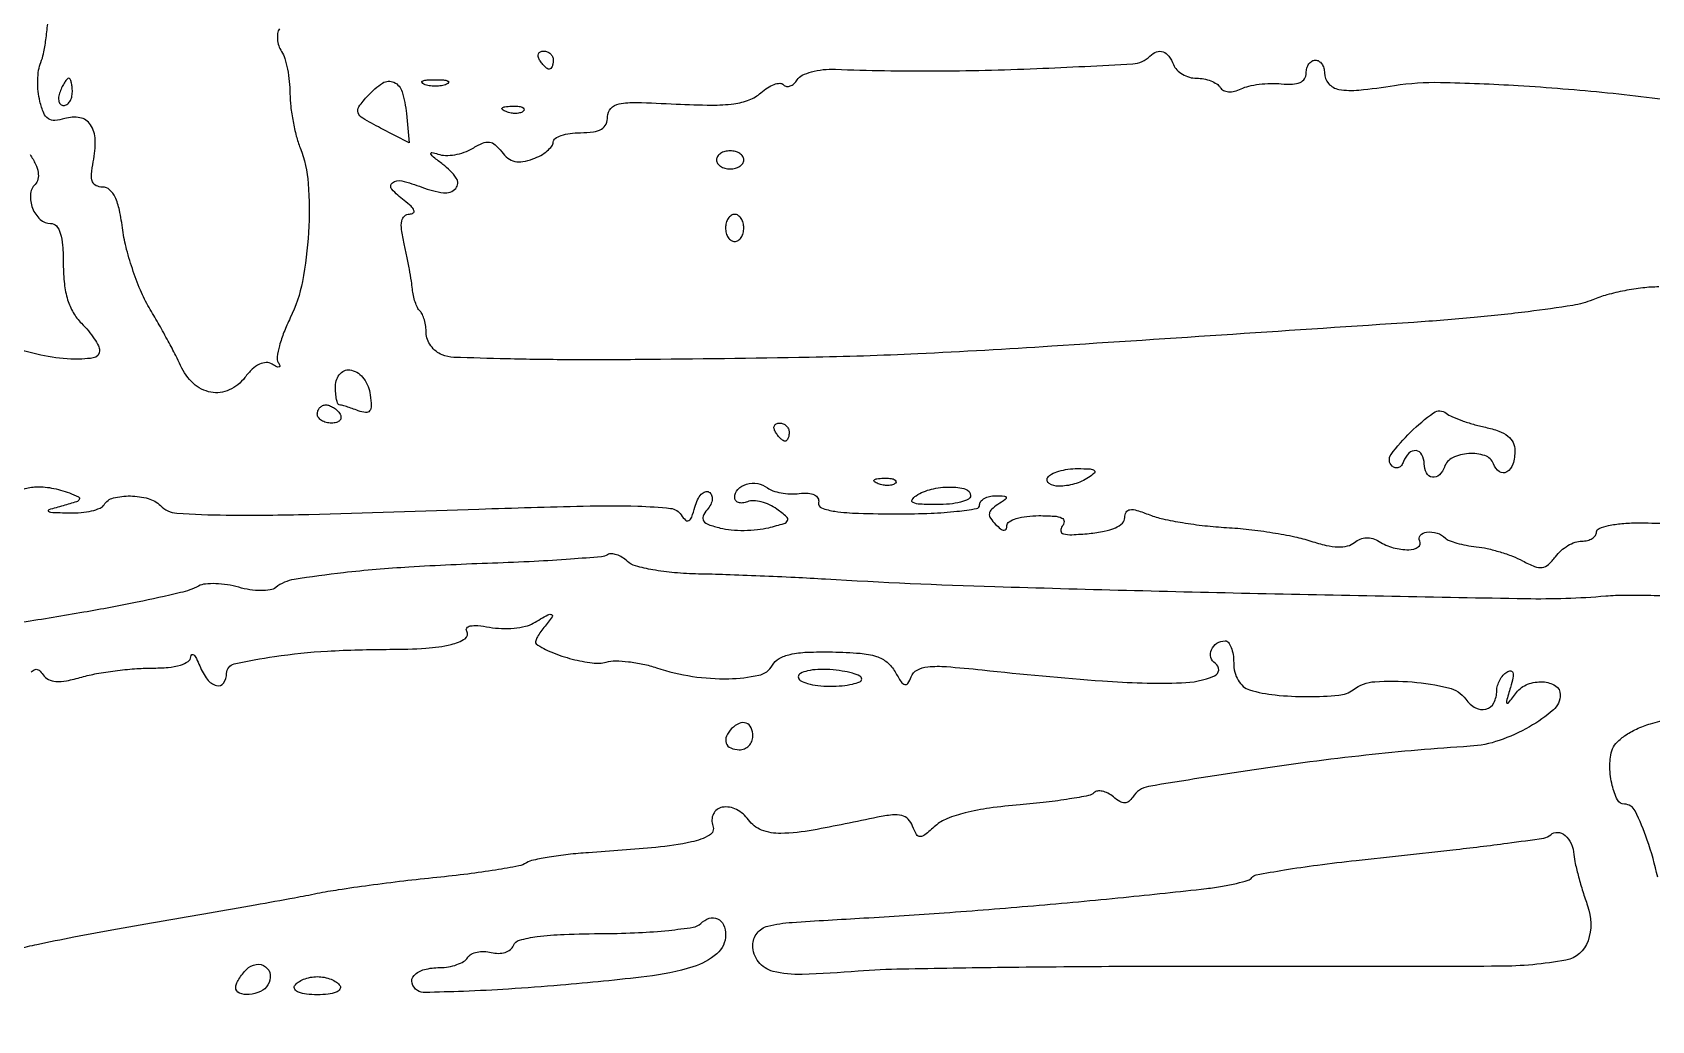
# Model space of a CAD drawing. Extents: x 0 to 4160, y 0 to 3120.
# Drawn here: x 3497.6 to 3676.1, y 2089.2 to 2198.1 of the extents above; entities that cross this region are included whole.
import ezdxf

# ---------------------------------------------------------------- set-up
doc = ezdxf.new("R2010")
doc.units = 0

msp = doc.modelspace()

# ---------------------------------------------------------------- linework, layer by layer
for points in [[(4159.499279, 606.274193, 0.000001), (4159.667734, 974.478125, 0.000057), (4159.806661, 1380.08378, 0.000034), (4159.883999, 1862.25), (4160, 3120), (3296.563358, 3120), (2433.126717, 3120)], [(757.647081, 3119.740147, 0.000002), (520.492565, 3119.487217, 0.4139)], [(1964.75, 0.149832, 0.000016), (2717.930904, 0.232101, 0.000028), (3351.473438, 0.357111)], [(3524.815983, 2198.452254, 0.107095), (3524.621876, 2197.944277, 0.061382), (3524.602765, 2197.285684, 0.057091), (3524.75027, 2196.585601, 0.060658), (3525.05067, 2195.952254, -0.067514), (3525.405486, 2195.177015, -0.023915), (3525.704003, 2193.991035, -0.023227), (3525.91124, 2192.640991, -0.025271), (3525.984687, 2191.3151, 0.02775), (3526.07066, 2189.890955, 0.017352), (3526.321167, 2188.238828, 0.017404), (3526.682407, 2186.623283, 0.030104), (3527.108647, 2185.3151, -0.076283), (3527.994066, 2181.40879, -0.032263), (3528.027071, 2176.018952, -0.032338), (3527.357644, 2170.605344, -0.067512), (3526.013905, 2166.584222, 0.02097), (3525.320654, 2165.012416, 0.027836), (3524.832445, 2163.528264, 0.027566), (3524.573049, 2162.293229, 0.178221), (3524.697948, 2161.679713, -0.058137), (3524.861558, 2161.329855, -0.428499), (3524.784067, 2161.184004, -0.185354), (3524.522778, 2161.208582, -0.023314), (3524.017294, 2161.489312, 0.14471), (3523.355506, 2161.669726, 0.108613), (3522.617818, 2161.491035, 0.078362), (3521.828382, 2160.938772, 0.039447), (3521.020012, 2160.026531, -0.125271), (3519.29971, 2158.648701, -0.153357), (3517.264185, 2158.399714, -0.142014), (3515.335985, 2159.366521, -0.102605), (3513.932073, 2161.335569, 0.015611), (3513.406446, 2162.434576, 0.004958), (3512.556216, 2164.039198, 0.004944), (3511.57263, 2165.809831, 0.005485), (3510.587063, 2167.5, -0.032385), (3509.624596, 2169.375492, -0.019168), (3508.712266, 2171.720312, -0.019134), (3507.978289, 2174.140428, -0.030983), (3507.563263, 2176.25, 0.0181), (3507.184042, 2178.479189, 0.058309), (3506.709984, 2179.904047, 0.102849), (3506.106306, 2180.710383, 0.182789), (3505.340557, 2181, -0.109936), (3504.617393, 2181.160948, -0.197412), (3504.212504, 2181.601713, -0.11235), (3504.106522, 2182.415996, -0.02577), (3504.309419, 2183.797095, 0.054839), (3504.52279, 2186.220309, 0.141868), (3504.003229, 2187.878748, 0.20277), (3502.835134, 2188.652805, 0.123737), (3501.158158, 2188.550197, -0.057199), (3500.073629, 2188.33818, -0.1727), (3499.357236, 2188.531245, -0.144606), (3498.845929, 2189.165731, -0.036311), (3498.425465, 2190.440949, -0.037425), (3498.234267, 2191.547559, -0.02973), (3498.189598, 2192.75984, -0.030589), (3498.284836, 2193.894067, -0.063577), (3498.522864, 2194.747764, 0.050394), (3498.815799, 2195.700833, 0.014091), (3499.078908, 2197.239934, 0.014065), (3499.2795, 2199.007425, 0.014361)], [(3676.842881, 2170, 0.029222), (3675.101733, 2169.898155, 0.018562), (3673.093938, 2169.586544, 0.018639), (3671.139332, 2169.132257, 0.032547), (3669.567115, 2168.592489, -0.06004), (3667.375452, 2167.972117, -0.007497), (3662.471996, 2167.27654, -0.008545), (3656.488393, 2166.622755, -0.006315), (3649.849233, 2166.09641, -0.000326), (3609.940683, 2163.465308, -0.004291), (3595.175628, 2162.628715, -0.007684), (3583.223154, 2162.238333, -0.002143), (3564.5, 2161.994987, -0.003314), (3556.709591, 2161.978764, -0.004867), (3549.860938, 2162.076566, -0.002402), (3544.057426, 2162.243851, -0.086519), (3542.75, 2162.517367, -0.077571), (3542.080981, 2162.91266, -0.064285), (3541.514062, 2163.516462, -0.06578), (3541.130584, 2164.2283, -0.090941), (3541, 2164.940322, 0.035583), (3540.949314, 2165.651639, 0.03378), (3540.798183, 2166.36137, 0.035626), (3540.57709, 2166.969768, 0.091659), (3540.312962, 2167.353704, -0.081953), (3540.038185, 2167.737088, -0.031003), (3539.782951, 2168.347003, -0.029696), (3539.582426, 2169.057796, -0.031927), (3539.473446, 2169.770371, 0.016849), (3539.365564, 2170.653011, 0.005504), (3539.148401, 2171.946609, 0.005477), (3538.875495, 2173.37887, 0.006155), (3538.581029, 2174.75, -0.019463), (3538.286879, 2176.322369, -0.081115), (3538.302116, 2177.283039, -0.171706), (3538.604115, 2177.813152, -0.173961), (3539.170545, 2178.031803, 0.145502), (3539.566733, 2178.159979, 0.35104), (3539.650153, 2178.43577, 0.113328), (3539.335739, 2178.88835, 0.022568), (3538.573001, 2179.521471, -0.047792), (3537.210834, 2180.77324, -0.439822), (3537.279806, 2181.484858, -0.227308), (3538.306475, 2181.691309, -0.028694), (3540.524151, 2180.990818, 0.056213), (3542.91984, 2180.376512, 0.246528), (3544.250582, 2180.854313, 0.355097), (3544.3194, 2181.995125, 0.077255), (3542.834271, 2183.507314, -0.008674), (3541.816363, 2184.29336, -0.112306), (3541.519756, 2184.666054, -0.611128), (3541.627981, 2184.808832, -0.038021), (3542.289533, 2184.639258, 0.078545), (3543.121874, 2184.496242, 0.044141), (3544.147168, 2184.57311, 0.042714), (3545.194853, 2184.838878, 0.053602), (3546.100437, 2185.266215, -0.033421), (3547.212401, 2185.846803, -0.133563), (3547.965429, 2185.959706, -0.154946), (3548.607763, 2185.669632, -0.050011), (3549.319721, 2184.888708, 0.068549), (3550.003863, 2184.191834, 0.10895), (3550.756754, 2183.836753, 0.097731), (3551.649027, 2183.811046, 0.047103), (3552.758817, 2184.106484, 0.037853), (3553.616544, 2184.499839, 0.046886), (3554.341652, 2184.995229, 0.054002), (3554.843835, 2185.51329, 0.167012), (3555, 2185.967776, -0.250093), (3555.211489, 2186.364151, -0.064877), (3555.88125, 2186.696784, -0.050231), (3556.850814, 2186.924833, -0.032669), (3558, 2187, 0.031647), (3559.429342, 2187.090559, 0.101938), (3560.326135, 2187.397453, 0.153704), (3560.821491, 2187.947775, 0.107375), (3561, 2188.769433, -0.188689), (3561.356357, 2189.680108, -0.162126), (3562.262566, 2190.179126, -0.052301), (3564.17476, 2190.327411, -0.005835), (3568.547816, 2190.157718, 0.009816), (3572.441724, 2190.037658, 0.035651), (3574.91192, 2190.186245, 0.057876), (3576.610855, 2190.614583, 0.093513), (3577.878968, 2191.390467, -0.040456), (3578.614762, 2191.955294, -0.058167), (3579.350895, 2192.317835, -0.074785), (3579.977968, 2192.439819, -0.210069), (3580.385525, 2192.281142, 0.157188), (3580.723564, 2192.107907, 0.129396), (3581.128938, 2192.146784, 0.100469), (3581.544026, 2192.403132, 0.066024), (3581.900707, 2192.839341, -0.14305), (3582.438454, 2193.323543, -0.045314), (3583.459857, 2193.706036, -0.04101), (3584.735388, 2193.945761, -0.035539), (3586.096334, 2193.990351, 0.010707), (3596.934782, 2193.807346, 0.009322), (3608.284515, 2194.070398, 0.003754), (3618.88188, 2194.593518, 0.184183), (3620.774635, 2195.441302, -0.105466), (3621.499527, 2195.911315, -0.180435), (3622.211528, 2195.917054, -0.148771), (3622.851818, 2195.435993, -0.066264), (3623.361626, 2194.5, 0.101733), (3623.728615, 2193.926407, 0.066794), (3624.34753, 2193.440625, 0.063277), (3625.112558, 2193.112036, 0.069939), (3625.909598, 2193, -0.046291), (3626.710043, 2192.925733, -0.046051), (3627.484621, 2192.705456, -0.050035), (3628.122952, 2192.381934, -0.112507), (3628.501671, 2191.997296, 0.140086), (3628.871895, 2191.660021, 0.096879), (3629.421674, 2191.509435, 0.0786), (3630.093215, 2191.565089, 0.054462), (3630.810688, 2191.825672, -0.057248), (3631.652453, 2192.126116, -0.025604), (3632.811577, 2192.333761, -0.02494), (3634.073237, 2192.430077, -0.030919), (3635.25, 2192.388289, 0.034092), (3636.472324, 2192.352639, 0.09119), (3637.319204, 2192.542798, 0.144886), (3637.814434, 2192.951966, 0.149219), (3638, 2193.559913, -0.067683), (3638.074856, 2194.11037, -0.084359), (3638.29375, 2194.576974, -0.099661), (3638.61866, 2194.888999, -0.142581), (3639, 2195, -0.140362), (3639.381338, 2194.890798, -0.099913), (3639.70625, 2194.583854, -0.085122), (3639.925077, 2194.1248, -0.068857), (3640, 2193.583333, 0.186087), (3640.451956, 2192.411018, 0.166037), (3641.598554, 2191.775976, 0.069627), (3643.794518, 2191.693168, 0.013553), (3647.734622, 2192.202052, -0.04398), (3652.780237, 2192.543883, -0.009964), (3661.364889, 2192.198705, -0.01033), (3671.206264, 2191.402031, -0.01035), (3681, 2190.199885, 0.013935)], [(3497.348561, 2184.590781, -0.034856), (3497.939473, 2183.535253, -0.068598), (3498.226519, 2182.6193, -0.094491), (3498.21023, 2181.869239, -0.144815), (3497.901974, 2181.301974, 0.18118), (3497.380262, 2180.155115, 0.111912), (3497.610884, 2178.673759, 0.1132), (3498.453809, 2177.448984, 0.187806), (3499.606989, 2177, -0.214271), (3500.235547, 2176.717674, -0.106974), (3500.67261, 2175.942397, -0.057535), (3500.926588, 2174.587191, -0.017581), (3501, 2172.5, 0.026549), (3501.115297, 2170.330161, 0.048119), (3501.472222, 2168.590278, 0.057549), (3502.092309, 2167.177016, 0.064328), (3503, 2166, -0.022886), (3503.765585, 2165.160928, -0.026473), (3504.4125, 2164.29375, -0.026952), (3504.874488, 2163.512642, -0.120635), (3505, 2163, -0.371046), (3504.291732, 2162.176978, -0.049931), (3501.824251, 2162.053946, -0.041494), (3498.530557, 2162.494272, -0.030846), (3495, 2163.5, 0.03066)], [(3496.463935, 2147.674195, -0.078456), (3497.838343, 2147.965375, -0.058294), (3499.715245, 2147.844571, -0.046576), (3501.668213, 2147.29604, -0.019417), (3502.664735, 2146.86797, -0.41441), (3502.762025, 2146.593374, -0.208162), (3502.455421, 2146.327106, -0.008246), (3501, 2145.89572, 0.003431), (3499.399803, 2145.438138, 0.546393), (3499.3561, 2145.289119, 0.207252), (3499.598957, 2145.172639, 0.001817), (3501.690983, 2145.09968, 0.029568), (3502.957876, 2145.135024, 0.03629), (3504.126162, 2145.323031, 0.039338), (3505.052449, 2145.620502, 0.158264), (3505.5, 2146, -0.194919), (3506.523921, 2146.750029, -0.065927), (3508.394967, 2146.967169, -0.063927), (3510.359348, 2146.682711, -0.129189), (3511.7, 2145.9, 0.181548), (3513.518814, 2145.074171, 0.014078), (3518.956604, 2144.862656, 0.009741), (3528.070261, 2144.942481, 0.00138), (3546.806793, 2145.523515, -0.002258), (3558.306489, 2145.859909, -0.013465), (3564.308677, 2145.846699, -0.019444), (3567.937281, 2145.599529, -0.226595), (3569.114672, 2144.873515, 0.056569), (3569.583133, 2144.300791, 0.335742), (3569.943201, 2144.255783, 0.176788), (3570.264658, 2144.639486, 0.019967), (3570.613716, 2145.738753, -0.044102), (3570.916754, 2146.554499, -0.076787), (3571.321734, 2147.150149, -0.117188), (3571.757755, 2147.440265, -0.230815), (3572.162248, 2147.399725, -0.153144), (3572.450965, 2147.066055, -0.128878), (3572.522494, 2146.60227, -0.094848), (3572.354636, 2146.044756, -0.052835), (3571.960308, 2145.452174, 0.071823), (3571.522537, 2144.737069, 0.263114), (3571.57803, 2144.228276, 0.152961), (3572.116904, 2143.82368, 0.023642), (3573.411749, 2143.432793, 0.039987), (3574.601985, 2143.233412, 0.023402), (3576.047159, 2143.176666, 0.0233), (3577.507821, 2143.255824, 0.036309), (3578.748792, 2143.473087, 0.009737), (3580.447851, 2143.934871, 0.2208), (3580.819391, 2144.260394, 0.332043), (3580.727322, 2144.663616, 0.018442), (3579.651593, 2145.512811, 0.049896), (3578.841469, 2145.989287, 0.046827), (3577.935789, 2146.307996, 0.050217), (3577.073647, 2146.433389, 0.102984), (3576.402801, 2146.324328, -0.06419), (3575.866049, 2146.193997, -0.111229), (3575.412073, 2146.244848, -0.151719), (3575.113521, 2146.46447, -0.160204), (3575, 2146.809678, -0.194914), (3575.358771, 2147.695043, -0.130665), (3576.306945, 2148.264613, -0.112797), (3577.533501, 2148.333906, -0.125105), (3578.616713, 2147.853901, 0.087437), (3579.212308, 2147.534982, 0.035776), (3580.105482, 2147.31104, 0.034016), (3581.122302, 2147.202712, 0.036904), (3582.116713, 2147.238173, -0.039774), (3583.095462, 2147.267461, -0.096346), (3583.794725, 2147.095087, -0.159368), (3584.173752, 2146.74208, -0.177388), (3584.25, 2146.25, 0.368949), (3584.585042, 2145.650342, 0.053169), (3586.055556, 2145.277778, 0.028748), (3588.645172, 2145.058652, 0.006734), (3593, 2145, 0.009164), (3596.639727, 2145.066717, 0.018502), (3599.5, 2145.277778, 0.014491), (3601.64481, 2145.579235, 0.365646), (3602, 2146, -0.17131), (3602.134243, 2146.380315, -0.095191), (3602.514062, 2146.701752, -0.075283), (3603.080555, 2146.916433, -0.055234), (3603.75, 2146.984687, -0.0118), (3604.722757, 2146.953209, -0.323507), (3604.910676, 2146.800714, -0.316019), (3604.826986, 2146.570626, -0.011499), (3604.008359, 2146.026328, 0.043931), (3603.306149, 2145.49075, 0.181316), (3603.067055, 2145.023161, 0.182338), (3603.194975, 2144.515362, 0.044506), (3603.758359, 2143.841641, 0.027905), (3604.308822, 2143.349416, 0.140979), (3604.685618, 2143.192901, 0.318811), (3604.912588, 2143.317977, 0.112948), (3605, 2143.7, -0.265481), (3605.241836, 2144.123367, -0.057939), (3606.039714, 2144.476875, -0.045928), (3607.183389, 2144.720077, -0.029443), (3608.539452, 2144.8, -0.015564), (3610.212464, 2144.747909, -0.09154), (3611.060877, 2144.535946, -0.297148), (3611.301628, 2144.156783, -0.171856), (3611.107981, 2143.630109, 0.195885), (3610.950329, 2143.130831, 0.316871), (3611.2238, 2142.802667, 0.077531), (3612.173349, 2142.70012, 0.011976), (3614.068529, 2142.835145, 0.025663), (3615.730858, 2143.080251, 0.055069), (3616.964284, 2143.472272, 0.081947), (3617.736919, 2143.979903, 0.209481), (3618, 2144.580285, -0.125038), (3618.154105, 2145.186885, -0.246024), (3618.556297, 2145.456619, -0.10366), (3619.32332, 2145.380988, -0.016649), (3620.75, 2144.87927, 0.039412), (3622.190635, 2144.44517, 0.01288), (3624.371928, 2144.029891, 0.012745), (3626.82729, 2143.691676, 0.014049), (3629.218264, 2143.492046, -0.014569), (3631.669127, 2143.284848, -0.011509), (3634.305604, 2142.922735, -0.011676), (3636.739144, 2142.472704, -0.028148), (3638.506966, 2141.997701, 0.022463), (3640.194043, 2141.523778, 0.049738), (3641.518, 2141.351302, 0.068241), (3642.546633, 2141.460871, 0.113062), (3643.32224, 2141.852473, -0.077757), (3643.942936, 2142.222449, -0.086056), (3644.625541, 2142.368392, -0.083374), (3645.335048, 2142.277494, -0.067645), (3646.033538, 2141.95811, 0.073079), (3647.588111, 2141.267513, 0.070499), (3649.295197, 2141.041925, 0.137024), (3650.345787, 2141.345997, 0.414064), (3650.5, 2142, -0.333446), (3650.5554, 2142.61301, -0.181771), (3651.262653, 2142.978832, -0.101413), (3652.411271, 2142.881654, -0.125366), (3653.331733, 2142.334933, 0.105921), (3653.757858, 2142.059183, 0.022277), (3654.605345, 2141.779519, 0.022412), (3655.637031, 2141.538634, 0.019589), (3656.73351, 2141.378086, -0.029442), (3657.953272, 2141.174876, -0.018094), (3659.36115, 2140.80015, -0.018122), (3660.731801, 2140.326746, -0.030659), (3661.835628, 2139.820377, 0.027554), (3663.166431, 2139.19986, 0.127324), (3664.002027, 2139.09238, 0.15647), (3664.690422, 2139.412925, 0.048342), (3665.460761, 2140.277224, -0.05497), (3666.064046, 2140.936338, -0.045943), (3666.83212, 2141.493935, -0.047946), (3667.640462, 2141.874784, -0.086334), (3668.360243, 2142, 0.059077), (3668.987354, 2142.074356, 0.078056), (3669.518321, 2142.29375, 0.09654), (3669.873978, 2142.618569, 0.160918), (3670, 2143, -0.31052), (3670.267028, 2143.388512, -0.036969), (3671.321875, 2143.70625, -0.033738), (3672.775243, 2143.927717, -0.020945), (3674.5, 2144, -0.009687), (3677.698661, 2143.938026, -0.173104)], [(3678.945808, 2135.858854, 0.00849), (3675.974904, 2135.987792, 0.008587), (3673.156507, 2136.013777, 0.018783), (3671, 2135.915552, -0.025025), (3662.181767, 2135.624099, -0.001197), (3632.674318, 2136.196471, -0.002102), (3603.678333, 2136.950349, -0.007357), (3585, 2137.789787, 0.002768), (3581.655388, 2137.970875, 0.001806), (3577.79375, 2138.144547, 0.001816), (3574.026859, 2138.286624, 0.00347), (3571, 2138.368757, -0.016729), (3568.366955, 2138.510137, -0.022162), (3565.987718, 2138.824617, -0.022002), (3564.074731, 2139.251854, -0.124157), (3563.16938, 2139.759191, 0.049667), (3562.597291, 2140.201884, 0.058836), (3561.979655, 2140.494002, 0.068806), (3561.41115, 2140.601482, 0.15191), (3560.987782, 2140.492449, -0.117855), (3560.314126, 2140.269993, -0.002675), (3556.915123, 2140.001008, -0.005855), (3552.908968, 2139.752659, -0.003913), (3548.318402, 2139.558006, 0.006325), (3539.103088, 2139.122697, 0.012907), (3531.887764, 2138.503074, 0.011763), (3526.443228, 2137.763544, 0.126852), (3524.422156, 2136.882996, -0.128768), (3523.804407, 2136.616619, -0.038994), (3522.777848, 2136.541504, -0.03619), (3521.56802, 2136.635157, -0.032435), (3520.33808, 2136.90304, 0.031097), (3519.083219, 2137.179867, 0.030751), (3517.799001, 2137.300253, 0.032287), (3516.665598, 2137.263331, 0.093695), (3515.915924, 2137.044541, -0.060231), (3513.912709, 2136.312203, -0.006727), (3509.159734, 2135.265716, -0.007777), (3503.259774, 2134.145042, -0.005255), (3496.5, 2133.042726, -0.003245)], [(3497.476161, 2127.55269, -0.161791), (3497.91719, 2127.84867, -0.244648), (3498.335255, 2127.759738, -0.074224), (3498.782829, 2127.262769, 0.129747), (3499.36729, 2126.742068, 0.103144), (3500.186005, 2126.520625, 0.064071), (3501.352297, 2126.601664, 0.020492), (3503.044523, 2127.012769, -0.024994), (3504.667767, 2127.391682, -0.012954), (3506.726005, 2127.710001, -0.012847), (3508.862615, 2127.928354, -0.01904), (3510.743398, 2128, 0.021376), (3512.558848, 2128.07765, 0.049081), (3513.902591, 2128.327138, 0.074639), (3514.759863, 2128.720988, 0.239547), (3515.063386, 2129.25, -0.209872), (3515.179841, 2129.482469, -0.392017), (3515.373817, 2129.471875, -0.077688), (3515.677237, 2129.041388, -0.019179), (3516.031162, 2128.25, 0.066271), (3516.871104, 2126.764239, 0.163853), (3517.891532, 2126.067484, 0.320533), (3518.667269, 2126.347226, 0.152241), (3519, 2127.414673, -0.350932), (3519.831632, 2128.453641, -0.018604), (3524.295866, 2129.282492, -0.02259), (3530.110091, 2129.872904, -0.013836), (3537, 2130.068337, 0.015472), (3540.974731, 2130.194098, 0.042069), (3543.759034, 2130.605395, 0.083285), (3545.276356, 2131.241432, 0.41142), (3545.464778, 2132.05699, -0.303548), (3545.477598, 2132.414504, -0.194588), (3545.842197, 2132.64368, -0.067846), (3546.686601, 2132.678581, -0.020055), (3547.972029, 2132.504928, 0.035332), (3549.293116, 2132.36737, 0.031117), (3550.678462, 2132.407694, 0.032422), (3551.925788, 2132.604042, 0.076886), (3552.798148, 2132.946846, -0.006018), (3554.417862, 2133.865348, -0.224429), (3554.82901, 2133.890988, -0.495576), (3554.900115, 2133.635387, -0.010963), (3553.979944, 2132.475834, 0.022734), (3553.523404, 2131.871862, 0.037502), (3553.201873, 2131.319094, 0.044532), (3553.035169, 2130.880024, 0.319314), (3553.107499, 2130.678315, 0.056126), (3554.838781, 2129.741041, 0.032346), (3557.09202, 2128.995853, 0.031923), (3559.305034, 2128.568175, 0.096008), (3560.833284, 2128.666654, -0.067122), (3561.857124, 2128.79191, -0.025138), (3563.303928, 2128.701262, -0.024365), (3564.890284, 2128.44272, -0.027131), (3566.386905, 2128.037325, 0.041764), (3570.343694, 2127.088745, 0.04355), (3574.347458, 2126.82906, 0.046545), (3577.651826, 2127.211744, 0.216352), (3579.160268, 2128.3219, -0.140041), (3579.893932, 2129.05106, -0.072014), (3581.116344, 2129.511555, -0.044725), (3582.972392, 2129.748735, -0.014161), (3585.767097, 2129.774976, -0.013769), (3588.825711, 2129.632748, -0.058346), (3590.622662, 2129.286108, -0.097757), (3591.796546, 2128.64173, -0.09008), (3592.677686, 2127.583216, 0.015998), (3593.341538, 2126.491949, 0.17512), (3593.745062, 2126.188009, 0.338953), (3594.08966, 2126.315663, 0.047943), (3594.452713, 2127.03641, -0.177217), (3595.111712, 2127.78536, -0.100648), (3596.28022, 2128.143992, -0.043775), (3598.33092, 2128.16383, -0.007223), (3602.275026, 2127.798884, 0.007668), (3615.55249, 2126.582254, 0.02593), (3624.255568, 2126.371673, 0.090391), (3627.869692, 2127.134248, 0.613029), (3627.983688, 2128.510081, -0.189355), (3627.491023, 2129.167732, -0.170715), (3627.550341, 2130.01977, -0.148421), (3628.153989, 2130.733011, -0.144426), (3629.059017, 2131, -0.231788), (3629.419553, 2130.823375, -0.072788), (3629.723586, 2130.28542, -0.055508), (3629.931266, 2129.499009, -0.036839), (3630, 2128.567388, 0.060139), (3630.122929, 2127.549048, 0.073349), (3630.484601, 2126.660868, 0.081781), (3631.045492, 2125.989984, 0.104309), (3631.75, 2125.601998, 0.049094), (3634.571352, 2125.037658, 0.025089), (3638.182334, 2124.860061, 0.021464), (3641.583079, 2125.009604, 0.139557), (3643.167808, 2125.613691, -0.14388), (3645.563379, 2126.503683, -0.038538), (3649.669787, 2126.474426, -0.037555), (3653.673296, 2125.831475, -0.178127), (3655.574654, 2124.567018, 0.108075), (3656.654703, 2123.61186, 0.196139), (3657.806769, 2123.471267, 0.209312), (3658.675227, 2124.171534, 0.120462), (3659, 2125.5, -0.070401), (3659.081982, 2126.07936, -0.052738), (3659.325221, 2126.677011, -0.05336), (3659.683484, 2127.202354, -0.078181), (3660.107134, 2127.566212, -0.136098), (3660.535103, 2127.690687, -0.351754), (3660.771704, 2127.505552, -0.111524), (3660.776414, 2126.933118, -0.019197), (3660.503707, 2125.875229, 0.002868), (3660.057217, 2124.350939, 0.294015), (3660.117944, 2124.14943, 0.425487), (3660.289052, 2124.166319, 0.003753), (3661.172954, 2125.304426, -0.139533), (3662.396561, 2126.21677, -0.103177), (3664.07254, 2126.48344, -0.128727), (3665.460553, 2126.048168, -0.258239), (3666, 2125.073347, -0.217579), (3665.232383, 2123.392864, -0.048686), (3662.59601, 2121.524475, -0.047807), (3659.257734, 2120.018842, -0.066833), (3656.049865, 2119.386275, 0.012213), (3644.549252, 2118.398804, 0.009839), (3632.246163, 2116.793394, 0.003672), (3620.606668, 2114.953504, 0.216569), (3618.86933, 2113.788571, -0.077455), (3618.448597, 2113.297269, -0.180938), (3618.00082, 2113.133809, -0.135242), (3617.462018, 2113.286903, -0.036774), (3616.734206, 2113.805626, 0.052594), (3616.138341, 2114.202552, 0.068056), (3615.521175, 2114.425488, 0.083628), (3614.978015, 2114.449331, 0.16713), (3614.596288, 2114.262955, -0.149297), (3614.014609, 2113.953446, -0.007778), (3611.905944, 2113.576192, -0.011747), (3609.346498, 2113.220764, -0.008221), (3606.448301, 2112.935672, 0.013965), (3603.08782, 2112.56608, 0.026532), (3600.416765, 2112.050935, 0.032898), (3598.398962, 2111.406027, 0.090355), (3597.133559, 2110.620869, -0.012992), (3595.966835, 2109.618886, -0.168293), (3595.436324, 2109.425152, -0.276582), (3595.040804, 2109.653188, -0.035445), (3594.608155, 2110.578748, 0.098863), (3594.121583, 2111.348851, 0.141507), (3593.428296, 2111.754194, 0.090138), (3592.383243, 2111.825505, 0.024231), (3590.7346, 2111.559257, -0.006046), (3583.640381, 2110.147218, -0.041101), (3580.088697, 2109.782882, -0.095742), (3577.968302, 2110.148687, -0.150635), (3576.520645, 2111.273987, 0.122686), (3575.201026, 2112.421225, 0.16108), (3573.633027, 2112.661519, 0.24328), (3572.649898, 2111.922426, 0.20669), (3572.595793, 2110.610964, -0.373004), (3572.224342, 2109.58584, -0.074409), (3570.2487, 2108.840893, -0.030663), (3566.313467, 2108.243209, -0.00544), (3558.878733, 2107.658076, 0.010796), (3556.63791, 2107.457547, 0.013197), (3554.553851, 2107.169735, 0.011719), (3552.826662, 2106.842821, 0.08598), (3552.049425, 2106.530546, -0.091792), (3551.193252, 2106.197972, -0.006449), (3548.64923, 2105.749386, -0.008954), (3545.57989, 2105.305162, -0.00662), (3542.170691, 2104.91971, 0.004596), (3538.521062, 2104.522035, 0.00406), (3534.725141, 2104.041797, 0.00408), (3531.311405, 2103.553328, 0.012356), (3529, 2103.144663, -0.004866), (3526.494688, 2102.662907, -0.00105), (3522.15, 2101.880637, -0.001096), (3517.115632, 2100.996476, -0.001047), (3512, 2100.120621, 0.002918), (3506.958134, 2099.23796, 0.003332), (3502.145689, 2098.333322, 0.003016), (3498.07212, 2097.513896, 0.018812), (3496.006602, 2097.0037, -0.017039)], [(3676.733041, 2104.954529, 0.031163), (3675.575787, 2109.056184, 0.028406), (3674.24112, 2112.265666, 0.287528), (3673.069714, 2113, -0.285024), (3672.297578, 2113.479073, -0.056754), (3671.720493, 2115.076018, -0.052581), (3671.464405, 2117.060809, -0.069871), (3671.675254, 2118.866171, -0.123443), (3672.128646, 2119.693302, -0.052935), (3673.084016, 2120.527782, -0.045559), (3674.396658, 2121.28133, -0.03476), (3675.947654, 2121.866171, -0.054035), (3680.138514, 2122.642348, -0.01376)]]:
    msp.add_lwpolyline(points, format="xyb")
for points in [[(3555, 2195, -0.042167), (3554.967655, 2194.617151, -0.061769), (3554.870461, 2194.29375, -0.081139), (3554.727648, 2194.07446, -0.210953), (3554.559017, 2194, -0.151918), (3554.34829, 2194.065539, -0.038439), (3554.066025, 2194.29375, -0.035638), (3553.768994, 2194.617226, -0.029505), (3553.5, 2195, -0.082592), (3553.343488, 2195.3821, -0.161196), (3553.3746, 2195.70625, -0.182303), (3553.586039, 2195.921712, -0.108972), (3553.940983, 2196, -0.093332), (3554.345238, 2195.923877, -0.09642), (3554.688914, 2195.70625, -0.099167), (3554.918938, 2195.381556, -0.105053)], [(3500.638374, 2191.5, 0.055937), (3500.488865, 2190.925634, 0.100118), (3500.516384, 2190.440625, 0.147206), (3500.710807, 2190.122486, 0.184534), (3501.031385, 2190, 0.152681), (3501.400789, 2190.115494, 0.098158), (3501.715469, 2190.440625, 0.08088), (3501.92777, 2190.926468, 0.062722), (3502, 2191.5, 0.024748), (3501.971531, 2192.074824, 0.039339), (3501.884553, 2192.559375, 0.046727), (3501.758929, 2192.903916, 0.289661), (3501.606989, 2193, 0.222225), (3501.420671, 2192.912889, 0.030693), (3501.160341, 2192.559375, 0.030395), (3500.887494, 2192.074558, 0.02136)], [(3538.817892, 2189.1122), (3539.135785, 2185.878423), (3535.978145, 2187.511301, -0.011937), (3534.00986, 2188.589449, -0.170555), (3533.497454, 2189.188082, -0.253893), (3533.582632, 2189.854135, -0.02778), (3534.58726, 2191.096421, -0.064988), (3536.198851, 2192.468898, -0.259126), (3537.447698, 2192.554636, -0.214411), (3538.351465, 2191.50278, -0.047386)], [(3543.25, 2192.337719, -0.057986), (3542.679992, 2192.181385, -0.037979), (3542, 2192.12966, -0.037979), (3541.320008, 2192.181385, -0.057986), (3540.75, 2192.337719, -0.174857), (3540.540618, 2192.525001, -0.447206), (3540.601562, 2192.693942, -0.078554), (3541.10856, 2192.810911, -0.017491), (3542, 2192.842105, -0.017491), (3542.89144, 2192.810911, -0.078554), (3543.398438, 2192.693942, -0.447206), (3543.459382, 2192.525001, -0.174857)], [(3551.729167, 2189.395833, -0.126455), (3551.402231, 2189.202593, -0.060344), (3550.916927, 2189.123424, -0.05415), (3550.359369, 2189.160852, -0.051402), (3549.8125, 2189.316886, -0.054073), (3549.395823, 2189.538436, -0.470617), (3549.37858, 2189.720685, -0.168741), (3549.670344, 2189.862007, -0.018894), (3550.416667, 2189.921053, -0.028489), (3551.112848, 2189.910055, -0.077125), (3551.592839, 2189.799335, -0.208169), (3551.77538, 2189.614691, -0.296942)], [(3573, 2184, 0.148195), (3573.115568, 2183.618646, 0.098894), (3573.440625, 2183.29375, 0.082425), (3573.926543, 2183.074694, 0.064853), (3574.5, 2183, 0.064853), (3575.073457, 2183.074694, 0.082425), (3575.559375, 2183.29375, 0.098894), (3575.884432, 2183.618646, 0.148195), (3576, 2184, 0.148195), (3575.884432, 2184.381354, 0.098894), (3575.559375, 2184.70625, 0.082425), (3575.073457, 2184.925306, 0.064853), (3574.5, 2185, 0.064853), (3573.926543, 2184.925306, 0.082425), (3573.440625, 2184.70625, 0.098894), (3573.115568, 2184.381354, 0.148195)], [(3574, 2176.5, 0.064853), (3574.074694, 2175.926543, 0.082425), (3574.29375, 2175.440625, 0.098894), (3574.618646, 2175.115568, 0.148195), (3575, 2175, 0.148195), (3575.381354, 2175.115568, 0.098894), (3575.70625, 2175.440625, 0.082425), (3575.925306, 2175.926543, 0.064853), (3576, 2176.5, 0.064853), (3575.925306, 2177.073457, 0.082425), (3575.70625, 2177.559375, 0.098894), (3575.381354, 2177.884432, 0.148195), (3575, 2178, 0.148195), (3574.618646, 2177.884432, 0.098894), (3574.29375, 2177.559375, 0.082425), (3574.074694, 2177.073457, 0.064853)], [(3534.837996, 2158.099028, -0.026096), (3534.944965, 2156.898397, -0.174237), (3534.765777, 2156.335778, -0.267409), (3534.325967, 2156.152485, -0.059742), (3533.506209, 2156.359244, 0.007685), (3532.836219, 2156.604597, 0.009479), (3532.204074, 2156.811778, 0.008089), (3531.669188, 2156.966499, 0.066447), (3531.418213, 2157, -0.321516), (3531.255231, 2157.116885, -0.031872), (3531.12285, 2157.609039, -0.030779), (3531.030199, 2158.278601, -0.018993), (3531, 2159.073324, -0.186123), (3531.538131, 2160.46888, -0.277655), (3532.756315, 2160.836468, -0.178997), (3534.126892, 2159.893066, -0.11872)], [(3531.5, 2156, -0.139169), (3531.607943, 2155.620352, -0.191142), (3531.478525, 2155.29375, -0.138808), (3531.110654, 2155.073267, -0.066118), (3530.559017, 2155, -0.062283), (3529.962904, 2155.074545, -0.080552), (3529.457961, 2155.29375, -0.097988), (3529.120018, 2155.618621, -0.153634), (3529, 2156, -0.092995), (3529.071618, 2156.381732, -0.096318), (3529.276414, 2156.70625, -0.099231), (3529.581949, 2156.923444, -0.105429), (3529.940983, 2157, -0.089642), (3530.346558, 2156.926698, -0.053229), (3530.7871, 2156.70625, -0.051032), (3531.193797, 2156.382515, -0.06081)], [(3657.75, 2154.536017, -0.034037), (3659.223186, 2154.114469, -0.080113), (3660.220203, 2153.561178, -0.111309), (3660.794763, 2152.854398, -0.115729), (3661, 2151.979562, -0.075762), (3660.77291, 2150.489469, -0.179461), (3660.097206, 2149.614532, -0.306154), (3659.295793, 2149.643512, -0.144508), (3658.636708, 2150.504341, 0.224487), (3657.686846, 2151.412099, 0.096512), (3655.905792, 2151.642517, 0.094168), (3654.133817, 2151.187125, 0.205239), (3653.21947, 2150.158409, -0.120606), (3652.66821, 2149.282648, -0.234578), (3651.89994, 2149.038145, -0.237225), (3651.247496, 2149.5025, -0.122206), (3651, 2150.5, 0.121448), (3650.750198, 2151.51326, 0.24953), (3650.094027, 2151.960533, 0.228896), (3649.305854, 2151.681003, 0.109666), (3648.720238, 2150.75, -0.080732), (3648.488369, 2150.32971, -0.13457), (3648.165835, 2150.090564, -0.158154), (3647.804875, 2150.070051, -0.124245), (3647.459807, 2150.260431, -0.381465), (3647.344334, 2151.532076, -0.039403), (3649.493884, 2153.997496, -0.038291), (3652.039047, 2156.13442, -0.336306), (3653.419571, 2156.097186, 0.065423), (3654.045121, 2155.717819, 0.017122), (3655.137312, 2155.281268, 0.017096), (3656.426534, 2154.865707, 0.016746)], [(3581, 2154, -0.042167), (3580.967655, 2153.617151, -0.061769), (3580.870461, 2153.29375, -0.081139), (3580.727648, 2153.07446, -0.210953), (3580.559017, 2153, -0.151918), (3580.34829, 2153.065539, -0.038439), (3580.066025, 2153.29375, -0.035638), (3579.768994, 2153.617226, -0.029505), (3579.5, 2154, -0.082592), (3579.343488, 2154.3821, -0.161196), (3579.3746, 2154.70625, -0.182303), (3579.586039, 2154.921712, -0.108972), (3579.940983, 2155, -0.093332), (3580.345238, 2154.923877, -0.09642), (3580.688914, 2154.70625, -0.099167), (3580.918938, 2154.381556, -0.105053)], [(3592.729167, 2148.395833, -0.126455), (3592.402231, 2148.202593, -0.060344), (3591.916927, 2148.123424, -0.05415), (3591.359369, 2148.160852, -0.051402), (3590.8125, 2148.316886, -0.054073), (3590.395823, 2148.538436, -0.470617), (3590.37858, 2148.720685, -0.168741), (3590.670344, 2148.862007, -0.018894), (3591.416667, 2148.921053, -0.028489), (3592.112848, 2148.910055, -0.077125), (3592.592839, 2148.799335, -0.208169), (3592.77538, 2148.614691, -0.296942)], [(3614, 2149, -0.073095), (3612.435656, 2148.286715, -0.070585), (3610.713117, 2148.042327, -0.138708), (3609.656293, 2148.341259, -0.414875), (3609.5, 2149, -0.139745), (3609.920917, 2149.383973, -0.043178), (3610.726963, 2149.701752, -0.039395), (3611.733623, 2149.916823, -0.03437), (3612.809017, 2149.984687, -0.01112), (3614.185704, 2149.946227, -0.161557), (3614.633758, 2149.772178, -0.457374), (3614.639947, 2149.490841, -0.040301)], [(3601, 2147, -0.288131), (3600.757801, 2146.614598, -0.048007), (3599.898438, 2146.298248, -0.040047), (3598.687043, 2146.081895, -0.025197), (3597.25, 2146.015313, -0.010406), (3595.437031, 2146.060454, -0.091963), (3594.660575, 2146.241532, -0.457382), (3594.563166, 2146.556075, -0.110301), (3595, 2147, -0.08555), (3596.67551, 2147.714427, -0.058157), (3598.739083, 2147.955264, -0.067601), (3600.450002, 2147.722883, -0.337172)], [(3582, 2127.031326, 0.273269), (3582.234757, 2126.633868, 0.054357), (3583.028125, 2126.302952, 0.043786), (3584.158946, 2126.074856, 0.027888), (3585.5, 2126, 0.021431), (3586.841451, 2126.057524, 0.034466), (3587.971875, 2126.233711, 0.038234), (3588.789943, 2126.486726, 0.307807), (3589, 2126.795613, 0.292858), (3588.792996, 2127.118722, 0.036184), (3587.971875, 2127.426755, 0.033535), (3586.841293, 2127.678994, 0.021309), (3585.5, 2127.826939, 0.027804), (3584.158736, 2127.842565, 0.044924), (3583.028125, 2127.690459, 0.05756), (3582.238158, 2127.412339, 0.286821)], [(3574.666667, 2121.333333, 0.091649), (3574.095775, 2120.503522, 0.193059), (3574.066255, 2119.735179, 0.206496), (3574.569797, 2119.19498, 0.103678), (3575.5, 2119, 0.099038), (3576.072457, 2119.114514, 0.097945), (3576.559375, 2119.440625, 0.097945), (3576.885486, 2119.927543, 0.099038), (3577, 2120.5, 0.103678), (3576.80502, 2121.430203, 0.206496), (3576.264821, 2121.933745, 0.193059), (3575.496478, 2121.904225, 0.091649)], [(3667.500101, 2107.442891, 0.034397), (3667.649727, 2106.450378, 0.010768), (3668.007365, 2104.988501, 0.010704), (3668.478143, 2103.368857, 0.011639), (3669.005857, 2101.815834, -0.170479), (3669.056887, 2097.92741, -0.273118), (3666.618134, 2095.818579, -0.04389), (3659.259287, 2095.139488, -0.001727), (3632.137343, 2095.116596, 0.001656), (3617.912714, 2095.106613, 0.00204), (3604.646533, 2094.999229, 0.001683), (3593.501543, 2094.826002, 0.014943), (3588.595534, 2094.586441, -0.011468), (3582.423096, 2094.242032, -0.068978), (3579.234695, 2094.577829, -0.169043), (3577.625077, 2095.626864, -0.166074), (3577, 2097.456885, -0.167115), (3577.459587, 2098.793547, -0.16853), (3578.642446, 2099.559314, -0.043441), (3581.332084, 2099.976234, -0.002802), (3589.25, 2100.46264, 0.004361), (3598.096503, 2101.033783, 0.003172), (3607.926425, 2101.817291, 0.003149), (3617.85342, 2102.734968, 0.004007), (3627, 2103.712701, 0.012895), (3628.760104, 2103.961266, 0.017749), (3630.325, 2104.281056, 0.014513), (3631.584394, 2104.624315, 0.163683), (3632, 2104.920774, -0.194338), (3632.492622, 2105.229765, -0.003567), (3635.584375, 2105.75788, -0.00824), (3639.247913, 2106.294975, -0.005343), (3643.5, 2106.800803, 0.000997), (3654.156614, 2107.974658, 0.004895), (3660.165804, 2108.70835, 0.003475), (3664.181441, 2109.267012, 0.153184), (3664.9375, 2109.631475, -0.209478), (3665.696479, 2109.900133, -0.159857), (3666.520821, 2109.561469, -0.112919), (3667.193472, 2108.656275, -0.083525)], [(3574, 2098.595971, -0.219941), (3573.041918, 2096.523292, -0.102684), (3570.387031, 2095.072343, -0.044723), (3565.300761, 2094.008802, -0.008325), (3555.796508, 2093.054282, -0.004699), (3550.084848, 2092.630571, -0.007082), (3545.099964, 2092.378686, -0.003263), (3540.872285, 2092.252673, -0.14522), (3540.030196, 2092.481338, -0.190438), (3539.434626, 2093.279829, -0.266045), (3539.654807, 2094.122556, -0.1361), (3540.794422, 2094.782118, -0.063615), (3542.5, 2095, 0.04176), (3543.461034, 2095.080407, 0.043791), (3544.379627, 2095.319341, 0.047947), (3545.12797, 2095.669653, 0.121488), (3545.553842, 2096.087118, -0.131413), (3545.955062, 2096.465333, -0.069507), (3546.600671, 2096.705231, -0.061535), (3547.378966, 2096.778659, -0.056793), (3548.17403, 2096.664741, 0.064289), (3548.955834, 2096.564616, 0.07553), (3549.693523, 2096.677465, 0.087659), (3550.275487, 2096.978555, 0.138901), (3550.609604, 2097.425028, -0.241291), (3551.28139, 2098.027259, -0.031525), (3553.225736, 2098.409867, -0.023885), (3556.190881, 2098.658055, -0.007469), (3560.651919, 2098.750892, 0.010095), (3564.409569, 2098.848832, 0.014557), (3567.725081, 2099.099163, 0.010787), (3570.425023, 2099.441292, 0.16081), (3571.263567, 2099.863567, -0.117236), (3572.189236, 2100.433639, -0.190347), (3573.099215, 2100.381158, -0.180646), (3573.76097, 2099.711627, -0.105923)], [(3523.553851, 2093.087132, -0.145471), (3522.737757, 2092.359282, -0.089934), (3521.48623, 2092.026342, -0.115882), (3520.413821, 2092.188547, -0.306585), (3520, 2092.8, -0.102712), (3520.080761, 2093.188996, -0.032763), (3520.3525, 2093.7175, -0.031128), (3520.740756, 2094.28179, -0.030136), (3521.2, 2094.8, -0.156226), (3522.245754, 2095.3384, -0.201298), (3523.287295, 2095.092572, -0.212009), (3523.805935, 2094.194882, -0.166422)], [(3531.5, 2093, -0.302575), (3531.486626, 2092.607504, -0.143113), (3531.069598, 2092.280626, -0.067954), (3530.210982, 2092.066129, -0.027283), (3529, 2092, -0.027283), (3527.789018, 2092.066129, -0.067954), (3526.930402, 2092.280626, -0.143113), (3526.513374, 2092.607504, -0.302575), (3526.5, 2093, -0.108893), (3526.872201, 2093.383456, -0.050757), (3527.489314, 2093.70625, -0.046925), (3528.234268, 2093.925899, -0.048273), (3529, 2094, -0.048273), (3529.765732, 2093.925899, -0.046925), (3530.510686, 2093.70625, -0.050757), (3531.127799, 2093.383456, -0.108893)]]:
    msp.add_lwpolyline(points, format="xyb", close=True)

doc.saveas('drawing.dxf')
